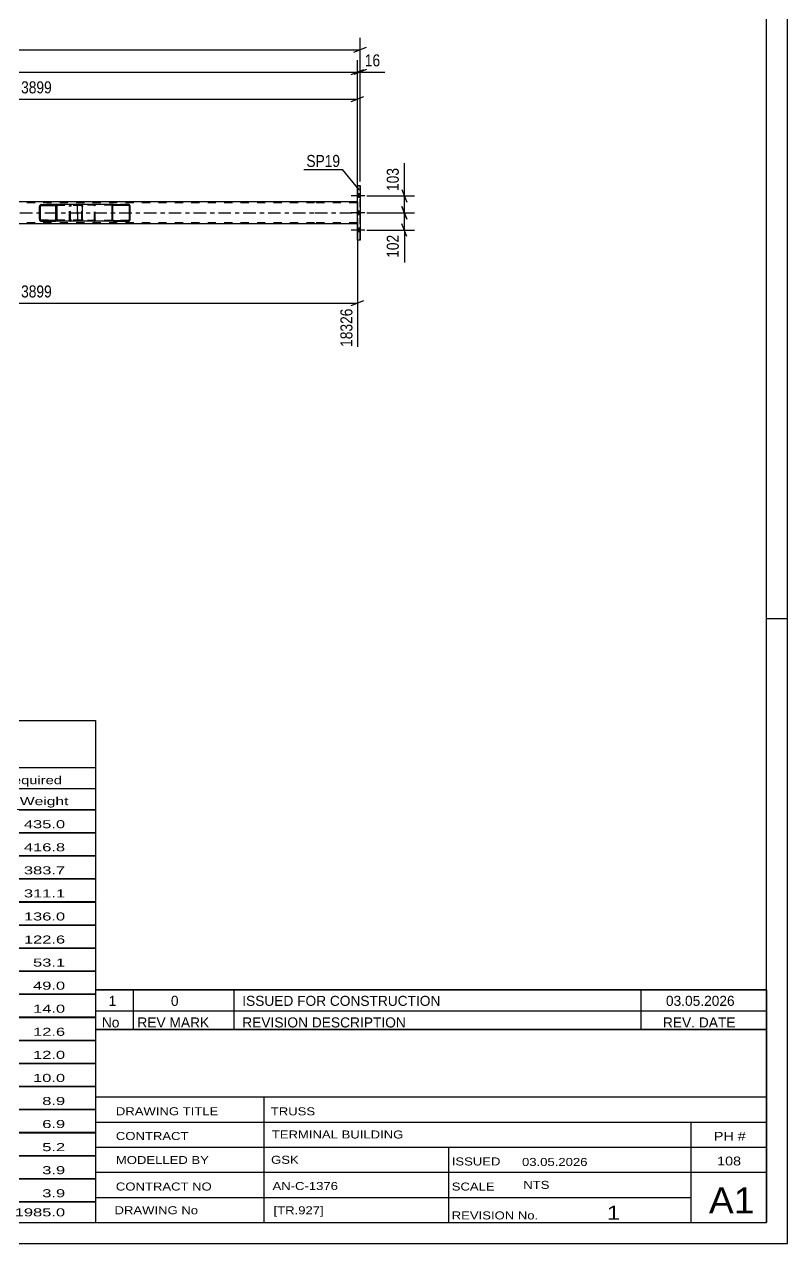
# Model space of a CAD drawing. Header units: millimetres. Extents: x 0 to 841, y 0 to 594.
# Drawn here: x 659.1 to 841, y 0 to 290.7 of the extents above; entities that cross this region are included whole.
import ezdxf

# ---------------------------------------------------------------- set-up
doc = ezdxf.new("R2010")
doc.units = ezdxf.units.MM
doc.linetypes.add('DXK_LINE_DOT2', pattern=[3.9198, 1.9599, -1.9599])
doc.linetypes.add('DXK_LINE_DOT3', pattern=[5.9187, 2.979, -0.9799, 0.9799, -0.9799])
doc.styles.add('Arial Narrow', font='ARIALN.TTF', dxfattribs={"height": 0.2})

# ---------------------------------------------------------------- blocks, each defined once
blk = doc.blocks.new('Unknown-814553173-16579')
at = {"color": 7, "linetype": 'Continuous'}
for p, q in [((516, 124.75), (676, 124.75)), ((516, 113.5), (516, 124.75)), ((676, 124.75), (676, 113.5)), ((516, 113.5), (676, 113.5)), ((516, 113.5), (516, 108.5)), ((676, 113.5), (676, 108.5)), ((516, 108.5), (676, 108.5)), ((516, 108.5), (516, 103.5)), ((540, 108.5), (540, 103.5)), ((575.5, 108.5), (575.5, 103.5)), ((601.5, 108.5), (601.5, 103.5)), ((614.5, 108.5), (614.5, 103.5)), ((632, 108.5), (632, 103.5)), ((654, 108.5), (654, 103.5)), ((676, 108.5), (676, 103.5)), ((516, 103.5), (676, 103.5)), ((516, 103.45), (516, 98.05)), ((516, 103.45), (676, 103.45)), ((540, 103.5), (540, 98)), ((575.5, 103.5), (575.5, 98)), ((601.5, 103.5), (601.5, 98)), ((614.5, 103.5), (614.5, 98)), ((632, 103.5), (632, 98)), ((654, 103.5), (654, 98)), ((676, 103.45), (676, 98.05)), ((516, 98.05), (676, 98.05)), ((516, 97.95), (516, 92.55)), ((516, 97.95), (676, 97.95)), ((540, 98), (540, 92.5)), ((575.5, 98), (575.5, 92.5)), ((601.5, 98), (601.5, 92.5)), ((614.5, 98), (614.5, 92.5)), ((632, 98), (632, 92.5)), ((654, 98), (654, 92.5)), ((676, 97.95), (676, 92.55)), ((516, 92.55), (676, 92.55)), ((516, 92.45), (516, 87.05)), ((516, 92.45), (676, 92.45)), ((540, 92.5), (540, 87)), ((575.5, 92.5), (575.5, 87)), ((601.5, 92.5), (601.5, 87)), ((614.5, 92.5), (614.5, 87)), ((632, 92.5), (632, 87)), ((654, 92.5), (654, 87)), ((676, 92.45), (676, 87.05)), ((516, 87.05), (676, 87.05)), ((516, 86.95), (516, 81.55)), ((516, 86.95), (676, 86.95)), ((540, 87), (540, 81.5)), ((575.5, 87), (575.5, 81.5)), ((601.5, 87), (601.5, 81.5)), ((614.5, 87), (614.5, 81.5)), ((632, 87), (632, 81.5)), ((654, 87), (654, 81.5)), ((676, 86.95), (676, 81.55)), ((516, 81.55), (676, 81.55)), ((516, 81.45), (516, 76.05)), ((516, 81.45), (676, 81.45)), ((540, 81.5), (540, 76)), ((575.5, 81.5), (575.5, 76)), ((601.5, 81.5), (601.5, 76)), ((614.5, 81.5), (614.5, 76)), ((632, 81.5), (632, 76)), ((654, 81.5), (654, 76)), ((676, 81.45), (676, 76.05)), ((516, 76.05), (676, 76.05)), ((516, 75.95), (516, 70.55)), ((516, 75.95), (676, 75.95)), ((540, 76), (540, 70.5)), ((575.5, 76), (575.5, 70.5)), ((601.5, 76), (601.5, 70.5)), ((614.5, 76), (614.5, 70.5)), ((632, 76), (632, 70.5)), ((654, 76), (654, 70.5)), ((676, 75.95), (676, 70.55)), ((516, 70.55), (676, 70.55)), ((516, 70.45), (516, 65.05)), ((516, 70.45), (676, 70.45)), ((540, 70.5), (540, 65)), ((575.5, 70.5), (575.5, 65)), ((601.5, 70.5), (601.5, 65)), ((614.5, 70.5), (614.5, 65)), ((632, 70.5), (632, 65)), ((654, 70.5), (654, 65)), ((676, 70.45), (676, 65.05)), ((516, 65.05), (676, 65.05)), ((516, 64.95), (516, 59.55)), ((516, 64.95), (676, 64.95)), ((540, 65), (540, 59.5)), ((575.5, 65), (575.5, 59.5)), ((601.5, 65), (601.5, 59.5)), ((614.5, 65), (614.5, 59.5)), ((632, 65), (632, 59.5)), ((654, 65), (654, 59.5)), ((676, 64.95), (676, 59.55)), ((516, 59.55), (676, 59.55)), ((516, 59.45), (516, 54.05)), ((516, 59.45), (676, 59.45)), ((540, 59.5), (540, 54)), ((575.5, 59.5), (575.5, 54)), ((601.5, 59.5), (601.5, 54)), ((614.5, 59.5), (614.5, 54)), ((632, 59.5), (632, 54)), ((654, 59.5), (654, 54)), ((676, 59.45), (676, 54.05)), ((516, 54.05), (676, 54.05)), ((516, 53.95), (516, 48.55)), ((516, 53.95), (676, 53.95)), ((540, 54), (540, 48.5)), ((575.5, 54), (575.5, 48.5)), ((601.5, 54), (601.5, 48.5)), ((614.5, 54), (614.5, 48.5)), ((632, 54), (632, 48.5)), ((654, 54), (654, 48.5)), ((676, 53.95), (676, 48.55)), ((516, 48.55), (676, 48.55)), ((516, 48.45), (516, 43.05)), ((516, 48.45), (676, 48.45)), ((540, 48.5), (540, 43)), ((575.5, 48.5), (575.5, 43)), ((601.5, 48.5), (601.5, 43)), ((614.5, 48.5), (614.5, 43)), ((632, 48.5), (632, 43)), ((654, 48.5), (654, 43)), ((676, 48.45), (676, 43.05)), ((516, 43.05), (676, 43.05)), ((516, 42.95), (516, 37.55)), ((516, 42.95), (676, 42.95)), ((540, 43), (540, 37.5)), ((575.5, 43), (575.5, 37.5)), ((601.5, 43), (601.5, 37.5)), ((614.5, 43), (614.5, 37.5)), ((632, 43), (632, 37.5)), ((654, 43), (654, 37.5)), ((676, 42.95), (676, 37.55)), ((516, 37.55), (676, 37.55)), ((516, 37.45), (516, 32.05)), ((516, 37.45), (676, 37.45)), ((540, 37.5), (540, 32)), ((575.5, 37.5), (575.5, 32)), ((601.5, 37.5), (601.5, 32)), ((614.5, 37.5), (614.5, 32)), ((632, 37.5), (632, 32)), ((654, 37.5), (654, 32)), ((676, 37.45), (676, 32.05)), ((516, 32.05), (676, 32.05)), ((540, 32), (540, 26.5)), ((575.5, 32), (575.5, 26.5)), ((601.5, 32), (601.5, 26.5)), ((614.5, 32), (614.5, 26.5)), ((632, 32), (632, 26.5)), ((654, 32), (654, 26.5)), ((516, 31.95), (516, 26.55)), ((516, 31.95), (676, 31.95)), ((676, 31.95), (676, 26.55)), ((516, 26.55), (676, 26.55)), ((516, 26.45), (516, 21.05)), ((516, 26.45), (676, 26.45)), ((540, 26.5), (540, 21)), ((575.5, 26.5), (575.5, 21)), ((601.5, 26.5), (601.5, 21)), ((614.5, 26.5), (614.5, 21)), ((632, 26.5), (632, 21)), ((654, 26.5), (654, 21)), ((676, 26.45), (676, 21.05)), ((516, 21.05), (676, 21.05)), ((516, 20.95), (516, 15.55)), ((516, 20.95), (676, 20.95)), ((540, 21), (540, 15.5)), ((575.5, 21), (575.5, 15.5)), ((601.5, 21), (601.5, 15.5)), ((614.5, 21), (614.5, 15.5)), ((632, 21), (632, 15.5)), ((654, 21), (654, 15.5)), ((676, 20.95), (676, 15.55)), ((516, 15.55), (676, 15.55)), ((516, 15.45), (516, 10.05)), ((516, 15.45), (676, 15.45)), ((540, 15.5), (540, 10)), ((575.5, 15.5), (575.5, 10)), ((601.5, 15.5), (601.5, 10)), ((614.5, 15.5), (614.5, 10)), ((632, 15.5), (632, 10)), ((654, 15.5), (654, 10)), ((676, 15.45), (676, 10.05)), ((516, 10.05), (676, 10.05)), ((516, 10), (676, 10)), ((516, 10), (516, 5)), ((632, 10), (632, 5)), ((654, 10), (654, 5)), ((676, 10), (676, 5)), ((516, 5), (676, 5))]:
    blk.add_line(p, q, dxfattribs=at)
at = {"color": 7, "style": 'Arial Narrow'}
for s, height, width, p in [('GENERAL NOTES & WELD DETAILS :', 2.8633, 1.4, (517.15, 117.06)), ('REFER TYP DRAWING TYP-01', 1.9089, 1.6, (600.7, 117.16)), ("MATERIAL LIST FOR ASSEMBLY MK'D", 1.9089, 1.6, (517.15, 109.56)), ('TR927', 1.909, 1.794707, (609.9, 109.47)), ('3', 1.91, 1.794707, (638.08, 109.56)), ('No. Required', 1.9089, 1.6, (647.41, 109.56)), ('Mark', 1.909, 1.7, (517.34, 104.5)), ('Profile', 1.909, 1.7, (550.41, 104.5)), ('Material', 1.909, 1.7, (580.54, 104.56)), ('No.', 1.909, 1.7, (605.5, 104.56)), ('Length', 1.909, 1.7, (616, 104.56)), ('Area', 1.909, 1.7, (638.5, 104.56)), ('Weight', 1.909, 1.7, (658, 104.56))]:
    blk.add_text(s, height=height, dxfattribs=dict(at, width=width)).set_placement(p)
at = {"color": 7, "linetype": 'Continuous', "style": 'Arial Narrow'}
for s, height, width, p in [('BC181', 1.909, 1.794707, (517.5, 99.06)), ('SHS132*6', 1.909, 1.794707, (542, 99.06)), ('E350', 1.909, 1.794707, (581.74, 99.06)), ('1', 1.91, 1.794707, (605.86, 99.06)), ('18326', 1.909, 1.794707, (616.4, 99.06)), ('9.7', 1.909, 1.794707, (642.32, 99.06)), ('435.0', 1.909, 1.794707, (658.96, 99.06)), ('TR927', 1.909, 1.794707, (517.5, 93.56)), ('SHS100*8', 1.909, 1.794707, (542, 93.56)), ('E350', 1.909, 1.794707, (581.74, 93.56)), ('1', 1.91, 1.794707, (605.86, 93.56)), ('18035', 1.909, 1.794707, (616.4, 93.56)), ('7.2', 1.909, 1.794707, (642.32, 93.56)), ('416.8', 1.909, 1.794707, (658.96, 93.56)), ('M177', 1.909, 1.794707, (517.5, 88.06)), ('SHS100*6', 1.909, 1.794707, (542, 88.06)), ('E350', 1.909, 1.794707, (581.74, 88.06)), ('7', 1.91, 1.794707, (605.86, 88.06)), ('3167', 1.909, 1.794707, (618.58, 88.06)), ('1.2', 1.909, 1.794707, (642.32, 88.06)), ('383.7', 1.909, 1.794707, (658.96, 88.06)), ('M196', 1.909, 1.794707, (517.5, 82.56)), ('SHS100*4', 1.909, 1.794707, (542, 82.56)), ('E350', 1.909, 1.794707, (581.74, 82.56)), ('8', 1.91, 1.794707, (605.86, 82.56)), ('3261', 1.909, 1.794707, (618.58, 82.56)), ('1.3', 1.909, 1.794707, (642.32, 82.56)), ('311.1', 1.909, 1.794707, (658.96, 82.56)), ('SP20', 1.909, 1.794707, (517.5, 77.06)), ('PL20*380', 1.909, 1.794707, (542, 77.06)), ('E350', 1.909, 1.794707, (581.74, 77.06)), ('6', 1.91, 1.794707, (605.86, 77.06)), ('380', 1.909, 1.794707, (620.77, 77.06)), ('0.3', 1.909, 1.794707, (642.32, 77.06)), ('136.0', 1.909, 1.794707, (658.96, 77.06)), ('PL581', 1.909, 1.794707, (517.5, 71.56)), ('PL12*300', 1.909, 1.794707, (542, 71.56)), ('E350', 1.909, 1.794707, (581.74, 71.56)), ('14', 1.909, 1.794707, (604.76, 71.56)), ('310', 1.909, 1.794707, (620.77, 71.56)), ('0.2', 1.909, 1.794707, (642.32, 71.56)), ('122.6', 1.909, 1.794707, (658.96, 71.56)), ('SP19', 1.909, 1.794707, (517.5, 66.06)), ('PL16*325', 1.909, 1.794707, (542, 66.06)), ('E350', 1.909, 1.794707, (581.74, 66.06)), ('4', 1.91, 1.794707, (605.86, 66.06)), ('325', 1.909, 1.794707, (620.77, 66.06)), ('0.2', 1.909, 1.794707, (642.32, 66.06)), ('53.1', 1.909, 1.794707, (661.14, 66.06)), ('M1488', 1.909, 1.794707, (517.5, 60.56)), ('RHS100*100*6', 1.9089, 1.794707, (542, 60.56)), ('E350', 1.909, 1.794707, (581.74, 60.56)), ('14', 1.909, 1.794707, (604.76, 60.56)), ('198', 1.909, 1.794707, (620.77, 60.56)), ('0.1', 1.909, 1.794707, (642.32, 60.56)), ('49.0', 1.909, 1.794707, (661.14, 60.56)), ('TB74', 1.909, 1.794707, (517.5, 55.06)), ('RHS150*110*6', 1.9089, 1.794707, (542, 55.06)), ('E350', 1.909, 1.794707, (581.74, 55.06)), ('3', 1.91, 1.794707, (605.86, 55.06)), ('200', 1.909, 1.794707, (620.77, 55.06)), ('0.1', 1.909, 1.794707, (642.32, 55.06)), ('14.0', 1.909, 1.794707, (661.14, 55.06)), ('TB48', 1.909, 1.794707, (517.5, 49.56)), ('RHS150*110*6', 1.9089, 1.794707, (542, 49.56)), ('E350', 1.909, 1.794707, (581.74, 49.56)), ('3', 1.91, 1.794707, (605.86, 49.56)), ('180', 1.909, 1.794707, (620.77, 49.56)), ('0.1', 1.909, 1.794707, (642.32, 49.56)), ('12.6', 1.909, 1.794707, (661.14, 49.56)), ('PL538', 1.909, 1.794707, (517.5, 44.06)), ('PL10*150', 1.909, 1.794707, (542, 44.06)), ('E350', 1.909, 1.794707, (581.74, 44.06)), ('6', 1.91, 1.794707, (605.86, 44.06)), ('170', 1.909, 1.794707, (620.77, 44.06)), ('0.1', 1.909, 1.794707, (642.32, 44.06)), ('12.0', 1.909, 1.794707, (661.14, 44.06)), ('ST33', 1.909, 1.794707, (517.5, 38.56)), ('PL8*100', 1.909, 1.794707, (542, 38.56)), ('E350', 1.909, 1.794707, (581.74, 38.56)), ('24', 1.909, 1.794707, (604.76, 38.56)), ('135', 1.909, 1.794707, (620.77, 38.56)), ('0.0', 1.909, 1.794707, (642.32, 38.56)), ('10.0', 1.909, 1.794707, (661.14, 38.56)), ('ST32', 1.909, 1.794707, (517.5, 33.06)), ('PL8*100', 1.909, 1.794707, (542, 33.06)), ('E350', 1.909, 1.794707, (581.74, 33.06)), ('24', 1.909, 1.794707, (604.76, 33.06)), ('121', 1.909, 1.794707, (620.77, 33.06)), ('0.0', 1.909, 1.794707, (642.32, 33.06)), ('8.9', 1.909, 1.794707, (663.33, 33.06)), ('M1545', 1.909, 1.794707, (517.5, 27.56)), ('RHS100*100*6', 1.9089, 1.794707, (542, 27.56)), ('E350', 1.909, 1.794707, (581.74, 27.56)), ('2', 1.91, 1.794707, (605.86, 27.56)), ('196', 1.909, 1.794707, (620.77, 27.56)), ('0.1', 1.909, 1.794707, (642.32, 27.56)), ('6.9', 1.909, 1.794707, (663.33, 27.56)), ('PL780', 1.909, 1.794707, (517.5, 22.06)), ('PL12*120', 1.909, 1.794707, (542, 22.06)), ('E350', 1.909, 1.794707, (581.74, 22.06)), ('2', 1.91, 1.794707, (605.86, 22.06)), ('230', 1.909, 1.794707, (620.77, 22.06)), ('0.1', 1.909, 1.794707, (642.32, 22.06)), ('5.2', 1.909, 1.794707, (663.33, 22.06)), ('M1489', 1.909, 1.794707, (517.5, 16.56)), ('RHS100*100*6', 1.9089, 1.794707, (542, 16.56)), ('E350', 1.909, 1.794707, (581.74, 16.56)), ('1', 1.91, 1.794707, (605.86, 16.56)), ('222', 1.909, 1.794707, (620.77, 16.56)), ('0.1', 1.909, 1.794707, (642.32, 16.56)), ('3.9', 1.909, 1.794707, (663.33, 16.56)), ('M1535', 1.909, 1.794707, (517.5, 11.06)), ('RHS100*100*6', 1.9089, 1.794707, (542, 11.06)), ('E350', 1.909, 1.794707, (581.74, 11.06)), ('1', 1.91, 1.794707, (605.86, 11.06)), ('220', 1.909, 1.794707, (620.77, 11.06)), ('0.1', 1.909, 1.794707, (642.32, 11.06)), ('3.9', 1.909, 1.794707, (663.33, 11.06)), ('Total', 1.909, 1.7, (618.33, 6.5)), ('44.9', 1.909, 1.794707, (639.64, 6.5)), ('1985.0', 1.909, 1.794707, (656.77, 6.5))]:
    blk.add_text(s, height=height, dxfattribs=dict(at, width=width)).set_placement(p)
blk = doc.blocks.new('Unknown-814553173-1135')
at = {"color": 5, "linetype": 'Continuous'}
for p, q in [((841, 0), (841, 594)), ((836, 5), (836, 589)), ((841, 149), (836, 149)), ((5, 5), (836, 5)), ((0, 0), (841, 0))]:
    blk.add_line(p, q, dxfattribs=at)
blk = doc.blocks.new('Unknown-814553173-16578')
at = {"color": 7, "linetype": 'Continuous'}
for p, q in [((676, 51.05), (676, 5)), ((676, 51.05), (836, 51.05)), ((836, 51), (836, 5)), ((676, 35), (836, 35)), ((716.14, 35), (716.14, 5)), ((676, 29), (836, 29)), ((818, 5.05), (818, 29.05)), ((676, 23), (836, 23)), ((760.14, 23), (760.14, 5)), ((676, 17), (836, 17)), ((676, 11), (818, 11)), ((676, 5), (836, 5))]:
    blk.add_line(p, q, dxfattribs=at)
at = {"color": 7, "style": 'Arial Narrow'}
for s, height, width, p in [('DRAWING TITLE', 1.9089, 1.425378, (680.88, 30.61)), ('TRUSS', 1.909, 1.425378, (717.81, 30.59)), ('CONTRACT', 1.909, 1.425378, (680.88, 24.71)), ('TERMINAL BUILDING', 1.9089, 1.425378, (718.06, 25.07)), ('MODELLED BY', 1.9089, 1.425378, (680.88, 18.98)), ('GSK', 1.909, 1.425378, (717.88, 19.04)), ('ISSUED', 1.909, 1.425378, (760.94, 18.64)), ('03.05.2026', 1.909, 1.425378, (777.69, 18.52)), ('CONTRACT NO', 1.9089, 1.425378, (680.88, 12.66)), ('AN-C-1376', 1.909, 1.425378, (718.23, 12.78)), ('SCALE', 1.909, 1.425378, (760.94, 12.65)), ('A1', 6.204, 1.25, (822.24, 7.2)), ('DRAWING No', 1.909, 1.425378, (680.56, 7)), ('[TR.927]', 1.909, 1.425378, (718.46, 6.99)), ('1', 3.34, 1.5, (797.91, 5.68)), ('REVISION No.', 1.9089, 1.425378, (760.94, 5.77))]:
    blk.add_text(s, height=height, dxfattribs=dict(at, width=width)).set_placement(p)
at = {"color": 7, "linetype": 'Continuous', "style": 'Arial Narrow'}
for s, height, width, p in [('PH #', 2.1, 1.42538, (823.4, 24.55)), ('108', 2.1, 1.42538, (824.19, 18.65)), ('NTS', 1.909, 1.425378, (778, 13.05))]:
    blk.add_text(s, height=height, dxfattribs=dict(at, width=width)).set_placement(p)
blk = doc.blocks.new('Unknown-814553173-16581')
at = {"color": 7, "linetype": 'Continuous'}
for p, q in [((676, 60.55), (836, 60.55)), ((836, 60.55), (676, 60.55)), ((676, 60.55), (676, 55.55)), ((685, 60.55), (685, 55.55)), ((709, 60.55), (709, 55.55)), ((806, 60.55), (806, 55.55)), ((836, 60.55), (836, 55.55)), ((676, 55.55), (836, 55.55)), ((676, 55.55), (676, 51.05)), ((676, 55.55), (836, 55.55)), ((685, 55.55), (685, 51.05)), ((709, 55.55), (709, 51.05)), ((806, 55.55), (806, 51.05)), ((836, 55.55), (836, 51.05)), ((836, 51.05), (676, 51.05))]:
    blk.add_line(p, q, dxfattribs=at)
at = {"color": 7, "linetype": 'Continuous', "style": 'Arial Narrow'}
for s, height, width, p in [('1', 2.39, 1.196471, (679.16, 56.7)), ('0', 2.39, 1.196471, (694, 56.7)), ('ISSUED FOR CONSTRUCTION', 2.3861, 1.196471, (711, 56.7)), ('03.05.2026', 2.386, 1.196471, (812, 56.7)), ('No', 2.386, 1.2, (677.54, 51.55)), ('REV MARK', 2.386, 1.2, (686, 51.55)), ('REVISION DESCRIPTION', 2.3861, 1.2, (711, 51.55)), ('REV. DATE', 2.386, 1.2, (811.28, 51.55))]:
    blk.add_text(s, height=height, dxfattribs=dict(at, width=width)).set_placement(p)
blk = doc.blocks.new('Part-814553173-5578 - 5489')
at = {"linetype": 'Continuous'}
h = blk.add_hatch(dxfattribs=at)
h.set_pattern_fill('', scale=0.7, style=0, pattern_type=0)
h.set_pattern_definition([(45, (684.2408, 247.5943), (-1.57154, 1.57154), [])])
h.paths.add_polyline_path([(684.27, 247.47), (684.24, 247.59), (684.17, 247.7), (684.06, 247.77), (683.93, 247.79), (680.35, 247.79), (680.22, 247.77), (680.11, 247.7), (680.04, 247.59), (680.01, 247.47), (680.01, 244.11), (680.04, 243.99), (680.11, 243.89), (680.22, 243.82), (680.35, 243.79), (683.93, 243.79), (684.06, 243.82), (684.17, 243.89), (684.24, 243.99), (684.27, 244.11)])
h.paths.add_polyline_path([(684.08, 244.05), (684.05, 244), (683.99, 243.96), (683.93, 243.95), (680.35, 243.95), (680.29, 243.96), (680.23, 244), (680.19, 244.05), (680.18, 244.11), (680.18, 247.47), (680.19, 247.53), (680.23, 247.59), (680.29, 247.62), (680.35, 247.63), (683.93, 247.63), (683.99, 247.62), (684.05, 247.59), (684.08, 247.53), (684.1, 247.47), (684.1, 244.11)])
at = {"color": 7, "linetype": 'DXK_LINE_DOT2'}
for p, q in [((671.66, 247.47), (671.67, 247.5)), ((671.66, 247.47), (671.66, 244.11)), ((671.67, 247.5), (671.69, 247.59)), ((671.84, 247.53), (671.83, 247.47)), ((671.83, 244.11), (671.83, 247.47)), ((671.88, 247.59), (671.84, 247.53)), ((671.87, 247.77), (672, 247.79)), ((671.94, 247.62), (671.88, 247.59)), ((672, 247.63), (671.94, 247.62)), ((672.65, 247.79), (672, 247.79)), ((683.93, 247.63), (672, 247.63)), ((675.58, 247.79), (675.71, 247.77)), ((675.64, 247.62), (675.58, 247.63)), ((675.7, 247.59), (675.64, 247.62)), ((675.73, 247.53), (675.7, 247.59)), ((675.75, 247.47), (675.73, 247.53)), ((675.75, 244.11), (675.75, 247.47)), ((675.89, 247.59), (675.92, 247.47)), ((675.92, 244.11), (675.92, 247.47)), ((683.93, 247.79), (680.35, 247.79)), ((671.69, 243.99), (671.66, 244.11)), ((671.83, 244.11), (671.84, 244.05)), ((671.84, 244.05), (671.88, 244)), ((672, 243.79), (671.87, 243.82)), ((671.88, 244), (671.94, 243.96)), ((671.94, 243.96), (672, 243.95)), ((683.93, 243.95), (672, 243.95)), ((672.65, 243.79), (672, 243.79)), ((675.58, 243.95), (675.64, 243.96)), ((675.71, 243.82), (675.58, 243.79)), ((675.64, 243.96), (675.7, 244)), ((675.7, 244), (675.73, 244.05)), ((675.73, 244.05), (675.75, 244.11)), ((675.92, 244.11), (675.89, 243.99)), ((683.93, 243.79), (680.35, 243.79))]:
    blk.add_line(p, q, dxfattribs=at)
at = {"color": 2, "linetype": 'Continuous'}
for p, q in [((680.35, 247.79), (672.65, 247.79)), ((680.04, 247.59), (680.01, 247.47)), ((680.01, 244.11), (680.01, 247.47)), ((680.18, 247.47), (680.19, 247.53)), ((680.18, 244.11), (680.18, 247.47)), ((680.19, 247.53), (680.23, 247.59)), ((680.35, 247.79), (680.22, 247.77)), ((680.23, 247.59), (680.29, 247.62)), ((680.29, 247.62), (680.35, 247.63)), ((680.35, 247.79), (683.93, 247.79)), ((680.35, 247.63), (683.93, 247.63)), ((684.06, 247.77), (683.93, 247.79)), ((683.93, 247.63), (683.99, 247.62)), ((683.99, 247.62), (684.05, 247.59)), ((684.05, 247.59), (684.08, 247.53)), ((684.08, 247.53), (684.1, 247.47)), ((684.1, 244.11), (684.1, 247.47)), ((684.27, 247.47), (684.24, 247.59)), ((684.27, 244.11), (684.27, 247.47)), ((680.35, 243.79), (672.65, 243.79)), ((680.01, 244.11), (680.04, 243.99)), ((680.19, 244.05), (680.18, 244.11)), ((680.23, 244), (680.19, 244.05)), ((680.22, 243.82), (680.35, 243.79)), ((680.29, 243.96), (680.23, 244)), ((680.35, 243.95), (680.29, 243.96)), ((680.35, 243.95), (683.93, 243.95)), ((680.35, 243.79), (683.93, 243.79)), ((683.99, 243.96), (683.93, 243.95)), ((683.93, 243.79), (684.06, 243.82)), ((684.05, 244), (683.99, 243.96)), ((684.08, 244.05), (684.05, 244)), ((684.1, 244.11), (684.08, 244.05)), ((684.24, 243.99), (684.27, 244.11))]:
    blk.add_line(p, q, dxfattribs=at)
at = {"color": 7, "linetype": 'DXK_LINE_DOT2'}
for centre, start, end in [((671.99, 247.46), 110.7583, 155.68), ((675.59, 247.46), 24.3199, 69.2417), ((671.99, 244.13), 204.3199, 249.2417), ((675.59, 244.13), 290.7583, 335.68)]:
    blk.add_arc(centre, 0.331, start, end, dxfattribs=at)
at = {"color": 2, "linetype": 'Continuous'}
for centre, start, end in [((680.34, 247.46), 110.7583, 155.68), ((683.94, 247.46), 24.32, 69.2417), ((680.34, 244.13), 204.32, 249.2417), ((683.94, 244.13), 290.7583, 335.68)]:
    blk.add_arc(centre, 0.331, start, end, dxfattribs=at)
blk = doc.blocks.new('Part-814553173-5549 - 5489')
at = {"linetype": 'Continuous'}
h = blk.add_hatch(dxfattribs=at)
h.set_pattern_fill('', scale=0.7, style=0, pattern_type=0)
h.set_pattern_definition([(45, (666.8168, 247.4956), (-1.57154, 1.57154), [])])
h.paths.add_polyline_path([(666.86, 247.31), (666.82, 247.5), (666.71, 247.65), (666.54, 247.76), (666.35, 247.79), (663.17, 247.79), (662.98, 247.76), (662.81, 247.65), (662.7, 247.5), (662.67, 247.31), (662.67, 244.27), (662.7, 244.09), (662.81, 243.93), (662.98, 243.83), (663.17, 243.79), (666.35, 243.79), (666.54, 243.83), (666.71, 243.93), (666.82, 244.09), (666.86, 244.27)])
h.paths.add_polyline_path([(666.58, 244.18), (666.53, 244.1), (666.45, 244.05), (666.35, 244.03), (663.17, 244.03), (663.07, 244.05), (662.99, 244.1), (662.94, 244.18), (662.92, 244.27), (662.92, 247.31), (662.94, 247.4), (662.99, 247.48), (663.07, 247.53), (663.17, 247.55), (666.35, 247.55), (666.45, 247.53), (666.53, 247.48), (666.58, 247.4), (666.6, 247.31), (666.6, 244.27)])
at = {"color": 2, "linetype": 'Continuous'}
for p, q in [((662.7, 247.5), (662.67, 247.31)), ((662.67, 244.27), (662.67, 247.31)), ((662.92, 247.31), (662.94, 247.4)), ((662.92, 244.27), (662.92, 247.31)), ((662.94, 247.4), (662.99, 247.48)), ((663.17, 247.79), (662.98, 247.76)), ((662.99, 247.48), (663.07, 247.53)), ((663.07, 247.53), (663.17, 247.55)), ((663.17, 247.79), (666.35, 247.79)), ((663.17, 247.55), (666.35, 247.55)), ((672.65, 247.79), (666.35, 247.79)), ((666.54, 247.76), (666.35, 247.79)), ((666.35, 247.55), (666.45, 247.53)), ((666.45, 247.53), (666.53, 247.48)), ((666.53, 247.48), (666.58, 247.4)), ((666.58, 247.4), (666.6, 247.31)), ((666.6, 244.27), (666.6, 247.31)), ((666.86, 247.31), (666.82, 247.5)), ((666.86, 244.27), (666.86, 247.31)), ((672.65, 247.79), (672.76, 247.76)), ((672.76, 247.76), (672.84, 247.65)), ((672.84, 247.65), (672.9, 247.5)), ((672.9, 247.5), (672.92, 247.31)), ((672.92, 244.27), (672.92, 247.31)), ((662.67, 244.27), (662.7, 244.09)), ((662.94, 244.18), (662.92, 244.27)), ((666.6, 244.27), (666.58, 244.18)), ((666.82, 244.09), (666.86, 244.27)), ((672.92, 244.27), (672.9, 244.09)), ((662.99, 244.1), (662.94, 244.18)), ((662.98, 243.83), (663.17, 243.79)), ((663.07, 244.05), (662.99, 244.1)), ((663.17, 244.03), (663.07, 244.05)), ((663.17, 244.03), (666.35, 244.03)), ((663.17, 243.79), (666.35, 243.79)), ((666.45, 244.05), (666.35, 244.03)), ((666.35, 243.79), (666.54, 243.83)), ((672.65, 243.79), (666.35, 243.79)), ((666.53, 244.1), (666.45, 244.05)), ((666.58, 244.18), (666.53, 244.1)), ((672.76, 243.83), (672.65, 243.79)), ((672.84, 243.93), (672.76, 243.83)), ((672.9, 244.09), (672.84, 243.93))]:
    blk.add_line(p, q, dxfattribs=at)
at = {"color": 7, "linetype": 'DXK_LINE_DOT2'}
for p, q in [((666.35, 247.79), (663.17, 247.79)), ((672.65, 247.55), (663.17, 247.55)), ((669.82, 247.31), (669.85, 247.5)), ((669.82, 244.27), (669.82, 247.31)), ((670.09, 247.4), (670.07, 247.31)), ((670.07, 244.27), (670.07, 247.31)), ((670.14, 247.48), (670.09, 247.4)), ((670.13, 247.76), (670.32, 247.79)), ((670.14, 247.48), (670.16, 247.5)), ((670.16, 247.5), (670.22, 247.53)), ((670.22, 247.53), (670.32, 247.55)), ((671.66, 247.55), (671.66, 247.79)), ((672.7, 247.53), (672.65, 247.55)), ((672.75, 247.48), (672.7, 247.53)), ((672.78, 247.4), (672.75, 247.48)), ((672.79, 247.31), (672.78, 247.4)), ((672.79, 244.27), (672.79, 247.31)), ((669.85, 244.09), (669.82, 244.27)), ((670.07, 244.27), (670.09, 244.18)), ((672.78, 244.18), (672.79, 244.27)), ((672.65, 244.03), (663.17, 244.03)), ((666.35, 243.79), (663.17, 243.79)), ((670.09, 244.18), (670.14, 244.1)), ((670.32, 243.79), (670.13, 243.83)), ((670.14, 244.1), (670.16, 244.09)), ((670.16, 244.09), (670.22, 244.05)), ((670.22, 244.05), (670.32, 244.03)), ((671.66, 243.79), (671.66, 244.03)), ((672.65, 244.03), (672.7, 244.05)), ((672.7, 244.05), (672.75, 244.1)), ((672.75, 244.1), (672.78, 244.18))]:
    blk.add_line(p, q, dxfattribs=at)
at = {"color": 2, "linetype": 'Continuous'}
for centre, start, end in [((663.15, 247.3), 111.1941, 156.1506), ((666.37, 247.3), 23.8494, 68.8059), ((663.15, 244.29), 203.8494, 248.8059), ((666.37, 244.29), 291.1941, 336.1506)]:
    blk.add_arc(centre, 0.492, start, end, dxfattribs=at)
at = {"color": 7, "linetype": 'DXK_LINE_DOT2'}
for centre, start, end in [((670.3, 247.3), 111.1941, 156.1506), ((670.3, 244.29), 203.8494, 248.8059)]:
    blk.add_arc(centre, 0.492, start, end, dxfattribs=at)
blk = doc.blocks.new('Part-814553173-5607 - 5489')
at = {"color": 2, "linetype": 'Continuous'}
for p, q in [((738.46, 252.29), (738.46, 252.29)), ((738.46, 252.29), (739.1, 252.29)), ((738.46, 239.29), (738.46, 252.29)), ((739.1, 252.29), (739.1, 239.29)), ((738.46, 239.29), (738.46, 239.29)), ((739.1, 239.29), (738.46, 239.29))]:
    blk.add_line(p, q, dxfattribs=at)
at = {"color": 7, "linetype": 'DXK_LINE_DOT2'}
for p, q in [((738.46, 252.29), (738.46, 239.29)), ((739.1, 239.29), (739.1, 252.29))]:
    blk.add_line(p, q, dxfattribs=at)
blk = doc.blocks.new('Bolt-814553173-5709 - 5489')
at = {"linetype": 'Continuous'}
for points in [[(739.1, 249.45), (739.1, 250.33), (738.46, 250.33), (738.46, 249.45)], [(739.1, 249.45), (739.1, 250.33), (738.46, 250.33), (738.46, 249.45)], [(739.1, 249.45), (739.1, 250.33), (738.46, 250.33), (738.46, 249.45)], [(739.1, 245.35), (739.1, 246.23), (738.46, 246.23), (738.46, 245.35)], [(739.1, 245.35), (739.1, 246.23), (738.46, 246.23), (738.46, 245.35)], [(739.1, 241.25), (739.1, 242.13), (738.46, 242.13), (738.46, 241.25)], [(739.1, 241.25), (739.1, 242.13), (738.46, 242.13), (738.46, 241.25)], [(739.1, 241.25), (739.1, 242.13), (738.46, 242.13), (738.46, 241.25)]]:
    blk.add_hatch(color=1, dxfattribs=at).paths.add_polyline_path(points)
at = {"color": 1, "linetype": 'Continuous'}
for p, q in [((739.1, 250.33), (738.46, 250.33)), ((739.1, 250.33), (738.46, 250.33)), ((739.1, 250.33), (738.46, 250.33)), ((740.26, 249.89), (736.94, 249.89)), ((740.26, 249.89), (736.94, 249.89)), ((740.26, 249.89), (736.94, 249.89)), ((739.1, 249.45), (738.46, 249.45)), ((739.1, 249.45), (738.46, 249.45)), ((739.1, 249.45), (738.46, 249.45)), ((740.26, 245.79), (736.94, 245.79)), ((740.26, 245.79), (736.94, 245.79)), ((739.1, 246.23), (738.46, 246.23)), ((739.1, 246.23), (738.46, 246.23)), ((739.1, 245.35), (738.46, 245.35)), ((739.1, 245.35), (738.46, 245.35)), ((740.26, 241.69), (736.94, 241.69)), ((740.26, 241.69), (736.94, 241.69)), ((740.26, 241.69), (736.94, 241.69)), ((739.1, 242.13), (738.46, 242.13)), ((739.1, 242.13), (738.46, 242.13)), ((739.1, 242.13), (738.46, 242.13)), ((739.1, 241.25), (738.46, 241.25)), ((739.1, 241.25), (738.46, 241.25)), ((739.1, 241.25), (738.46, 241.25))]:
    blk.add_line(p, q, dxfattribs=at)
blk = doc.blocks.new('Part-814553173-5661 - 5489')
at = {"color": 2, "linetype": 'Continuous'}
for p, q in [((728.24, 248.43), (66.12, 248.43)), ((738.46, 248.43), (728.34, 248.43)), ((728.24, 243.15), (590.64, 243.15)), ((738.46, 243.15), (728.34, 243.15))]:
    blk.add_line(p, q, dxfattribs=at)
at = {"color": 7, "linetype": 'DXK_LINE_DOT2'}
for p, q in [((728.24, 248.19), (66.12, 248.19)), ((738.46, 248.19), (728.34, 248.19)), ((738.46, 248.43), (738.46, 243.15)), ((728.24, 243.39), (66.12, 243.39)), ((738.46, 243.39), (728.34, 243.39))]:
    blk.add_line(p, q, dxfattribs=at)
at = {"color": 7, "linetype": 'DXK_LINE_DOT3'}
for p, q in [((66.12, 245.79), (728.24, 245.79)), ((728.34, 245.79), (738.46, 245.79))]:
    blk.add_line(p, q, dxfattribs=at)
blk = doc.blocks.new('StraightDimension-814553173-14800 - 5489')
at = {"color": 7, "linetype": 'Continuous'}
for p, q in [((749.06, 247.29), (750.26, 244.29)), ((740.71, 245.79), (752.06, 245.79)), ((749.66, 241.69), (749.66, 245.79)), ((740.71, 241.69), (752.06, 241.69)), ((750.26, 240.19), (749.06, 243.19))]:
    blk.add_line(p, q, dxfattribs=at)
at = {"color": 0}
blk.add_wipeout([(748.91, 241.17), (744.71, 241.17), (744.71, 234.48), (748.91, 234.48)], dxfattribs=at)
at = {"color": 7, "linetype": 'Continuous'}
blk.add_line((749.66, 241.69), (749.66, 233.96), dxfattribs=at)
blk.add_line((749.66, 241.69), (749.66, 233.96), dxfattribs=at)
at = {"color": 3, "style": 'Arial Narrow'}
blk.add_text('102', height=2.863, rotation=90.0002, dxfattribs=at).set_placement((748.31, 235.08))
blk = doc.blocks.new('StraightDimension-814553173-5864 - 5489')
at = {"color": 7, "linetype": 'Continuous'}
for p, q in [((586.94, 273.55), (583.94, 272.35)), ((585.44, 257.05), (585.44, 275.8)), ((736.96, 272.35), (739.96, 273.55)), ((738.46, 249.43), (738.46, 275.8)), ((585.44, 272.95), (738.46, 272.95))]:
    blk.add_line(p, q, dxfattribs=at)
at = {"color": 0}
blk.add_wipeout([(666.21, 273.7), (666.21, 277.9), (657.69, 277.9), (657.69, 273.7)], dxfattribs=at)
at = {"color": 3, "style": 'Arial Narrow'}
blk.add_text('3899', height=2.863, dxfattribs=at).set_placement((658.29, 274.3))
blk = doc.blocks.new('StraightDimension-814553173-5830 - 5489')
at = {"color": 7, "linetype": 'Continuous'}
for p, q in [((738.46, 242.15), (738.46, 213.84)), ((585.44, 233.75), (585.44, 213.84)), ((586.94, 224.88), (583.94, 223.68)), ((585.44, 224.28), (738.46, 224.28)), ((736.96, 223.68), (739.96, 224.88))]:
    blk.add_line(p, q, dxfattribs=at)
at = {"color": 0}
blk.add_wipeout([(666.21, 225.03), (666.21, 229.23), (657.69, 229.23), (657.69, 225.03)], dxfattribs=at)
at = {"color": 0, "linetype": 'Continuous'}
blk.add_wipeout([(737.86, 223.58), (733.66, 223.58), (733.66, 213.24), (737.86, 213.24)], dxfattribs=at)
at = {"color": 3, "style": 'Arial Narrow'}
blk.add_text('3899', height=2.863, dxfattribs=at).set_placement((658.29, 225.63))
at = {"color": 3, "linetype": 'Continuous', "style": 'Arial Narrow'}
blk.add_text('18326', height=2.863, rotation=90.0002, dxfattribs=at).set_placement((737.26, 213.84))
blk = doc.blocks.new('StraightDimension-814553173-5848 - 5489')
at = {"color": 7, "linetype": 'Continuous'}
for p, q in [((737.6, 284.1), (740.6, 285.3)), ((739.1, 253.29), (739.1, 287.55)), ((55.26, 284.7), (739.1, 284.7))]:
    blk.add_line(p, q, dxfattribs=at)
blk = doc.blocks.new('StraightDimension-814553173-9184 - 5489')
at = {"color": 7, "linetype": 'Continuous'}
for p, q in [((738.46, 253.29), (738.46, 282.24)), ((55.9, 279.39), (738.46, 279.39)), ((736.96, 278.79), (739.96, 279.99))]:
    blk.add_line(p, q, dxfattribs=at)
blk = doc.blocks.new('StraightDimension-814553173-9183 - 5489')
at = {"color": 7, "linetype": 'Continuous'}
for p, q in [((738.46, 253.29), (738.46, 282.24)), ((739.1, 253.29), (739.1, 282.24)), ((736.96, 278.79), (739.96, 279.99)), ((740.6, 279.99), (737.6, 278.79)), ((738.46, 279.39), (739.1, 279.39))]:
    blk.add_line(p, q, dxfattribs=at)
at = {"color": 0}
blk.add_wipeout([(744.48, 280.14), (744.48, 284.34), (739.62, 284.34), (739.62, 280.14)], dxfattribs=at)
at = {"color": 7, "linetype": 'Continuous'}
blk.add_line((739.1, 279.39), (745, 279.39), dxfattribs=at)
blk.add_line((739.1, 279.39), (745, 279.39), dxfattribs=at)
at = {"color": 3, "style": 'Arial Narrow'}
blk.add_text('16', height=2.863, dxfattribs=at).set_placement((740.22, 280.74))
blk = doc.blocks.new('StraightDimension-814553173-14799 - 5489')
at = {"color": 7, "linetype": 'Continuous'}
for p, q in [((749.06, 251.39), (750.26, 248.39)), ((740.71, 249.89), (752.06, 249.89)), ((750.26, 244.29), (749.06, 247.29)), ((749.66, 245.79), (749.66, 249.89)), ((740.71, 245.79), (752.06, 245.79))]:
    blk.add_line(p, q, dxfattribs=at)
at = {"color": 0}
blk.add_wipeout([(748.91, 257.1), (744.71, 257.1), (744.71, 250.42), (748.91, 250.42)], dxfattribs=at)
at = {"color": 7, "linetype": 'Continuous'}
blk.add_line((749.66, 249.89), (749.66, 257.63), dxfattribs=at)
blk.add_line((749.66, 249.89), (749.66, 257.63), dxfattribs=at)
at = {"color": 3, "style": 'Arial Narrow'}
blk.add_text('103', height=2.863, rotation=90.0002, dxfattribs=at).set_placement((748.31, 251.02))
blk = doc.blocks.new('Mark-814553173-5603 - 5489')
at = {"color": 0}
blk.add_wipeout([(734.33, 256.75), (734.33, 259.75), (726.29, 259.75), (726.29, 256.75)], dxfattribs=at)
blk.add_wipeout([(734.33, 256.75), (734.33, 259.75), (726.29, 259.75), (726.29, 256.75)], dxfattribs=at)
at = {"color": 30, "linetype": 'Continuous'}
for p in [(725.69, 256.15), (738.87, 251.33)]:
    blk.add_line(p, (734.93, 256.15), dxfattribs=at)
at = {"color": 3, "style": 'Arial Narrow'}
blk.add_text('SP19', height=2.863, dxfattribs=at).set_placement((726.29, 256.75))

msp = doc.modelspace()

# ---------------------------------------------------------------- block references
for name in ['Unknown-814553173-1135', 'Bolt-814553173-5709 - 5489', 'Part-814553173-5607 - 5489', 'Part-814553173-5661 - 5489', 'Part-814553173-5549 - 5489', 'Part-814553173-5578 - 5489', 'Unknown-814553173-16579', 'Unknown-814553173-16581', 'Unknown-814553173-16578']:
    msp.add_blockref(name, (0, 0))

# ---------------------------------------------------------------- next in the draw order: block references
for name in ['StraightDimension-814553173-5864 - 5489', 'StraightDimension-814553173-14800 - 5489']:
    msp.add_blockref(name, (0, 0))

# ---------------------------------------------------------------- next in the draw order: block references
for name in ['StraightDimension-814553173-5848 - 5489', 'StraightDimension-814553173-5830 - 5489']:
    msp.add_blockref(name, (0, 0))

# ---------------------------------------------------------------- next in the draw order: block references
msp.add_blockref('StraightDimension-814553173-9184 - 5489', (0, 0))

# ---------------------------------------------------------------- next in the draw order: block references
msp.add_blockref('StraightDimension-814553173-9183 - 5489', (0, 0))

# ---------------------------------------------------------------- next in the draw order: block references
for name in ['Mark-814553173-5603 - 5489', 'StraightDimension-814553173-14799 - 5489']:
    msp.add_blockref(name, (0, 0))

doc.saveas('drawing.dxf')
